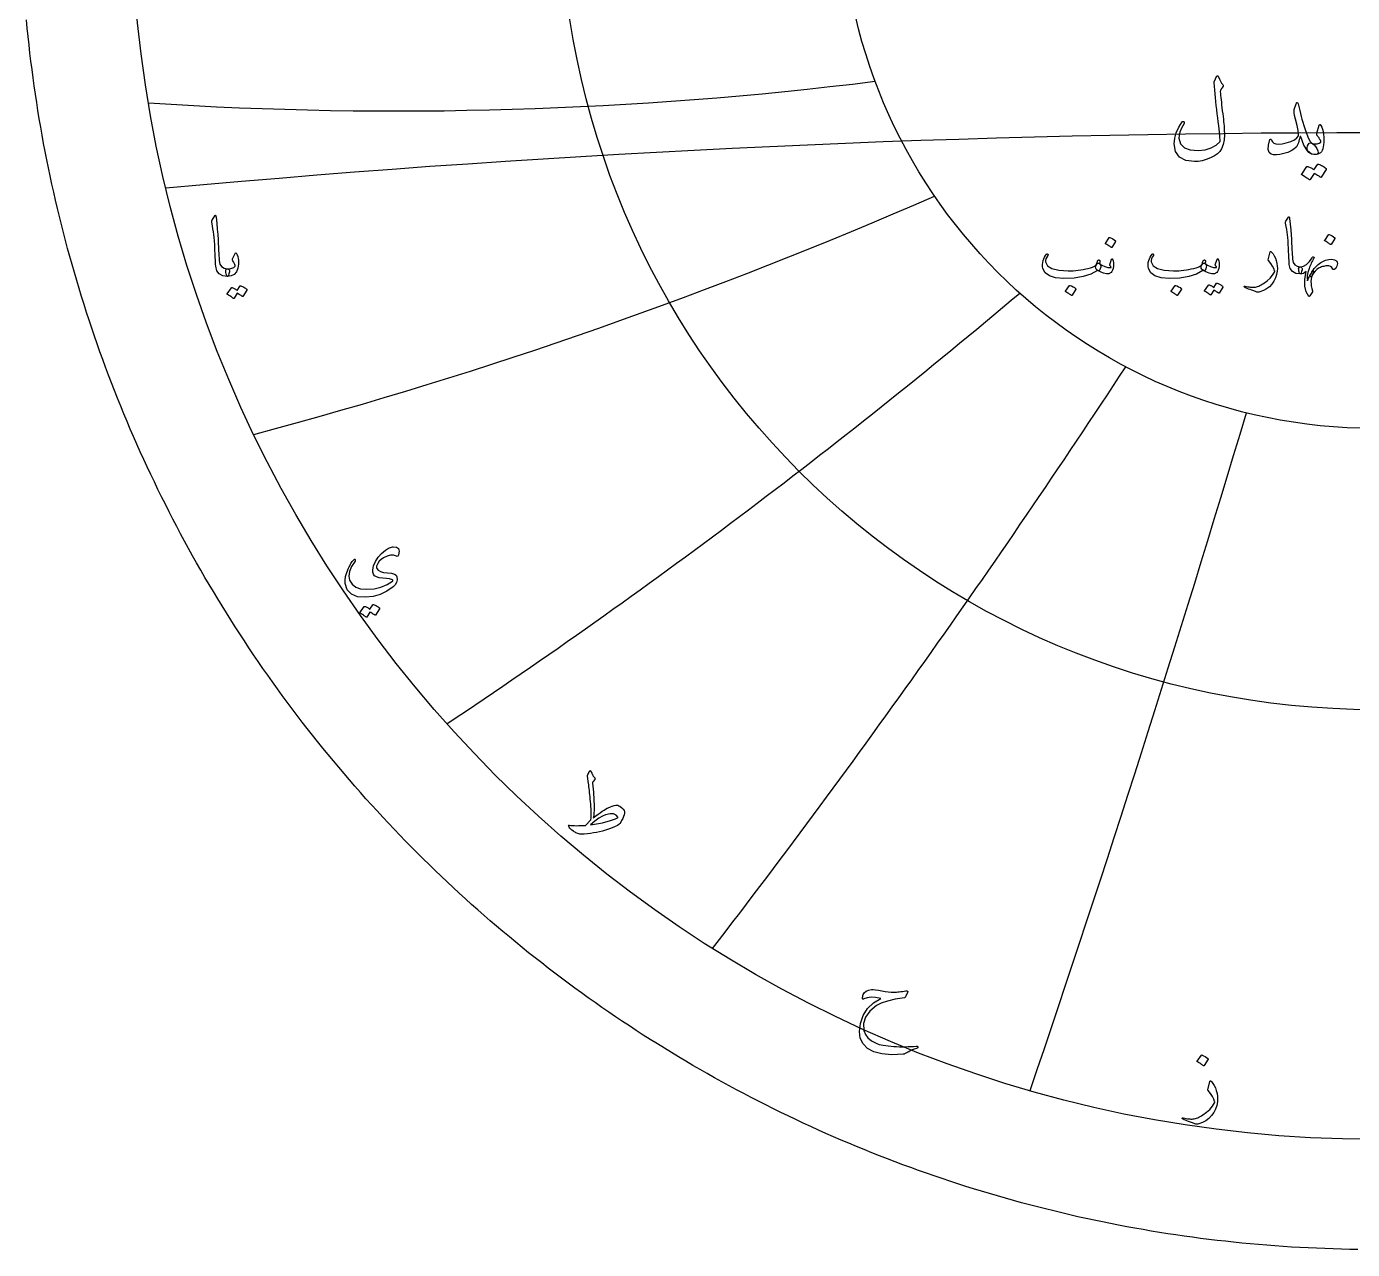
# Model space of a CAD drawing. Header units: millimetres. Extents: x -71 to 71, y -71 to 73.
# Drawn here: x -70.5 to -1.2, y -70.8 to -6.8 of the extents above; entities that cross this region are included whole.
import ezdxf

# ---------------------------------------------------------------- set-up
doc = ezdxf.new("R2010")
doc.units = ezdxf.units.MM
for name, color, linetype in [('CUT_OUTER', 1, 'Continuous'), ('ENGRAVE', 7, 'Continuous'), ('ENGRAVE_FINE', 8, 'Continuous'), ('TEXT', 5, 'Continuous')]:
    doc.layers.add(name, color=color, linetype=linetype)

msp = doc.modelspace()

# ---------------------------------------------------------------- linework, layer by layer
at = {"layer": 'CUT_OUTER'}
msp.add_lwpolyline([(-0.8684, -70.7572), (-1.3025, -70.7505), (-1.7366, -70.7412), (-2.1706, -70.7292), (-2.6046, -70.7146), (-3.0384, -70.6972), (-3.4722, -70.6773), (-3.9058, -70.6546), (-4.3392, -70.6293), (-4.7725, -70.6014), (-5.2056, -70.5708), (-5.6385, -70.5375), (-6.0712, -70.5016), (-6.5037, -70.463), (-6.9359, -70.4218), (-7.3679, -70.3779), (-7.7996, -70.3313), (-8.231, -70.2822), (-8.6621, -70.2303), (-9.0928, -70.1759), (-9.5233, -70.1187), (-9.9533, -70.059), (-10.383, -69.9966), (-10.8123, -69.9316), (-11.2412, -69.8639), (-11.6697, -69.7936), (-12.0977, -69.7207), (-12.5253, -69.6452), (-12.9524, -69.567), (-13.379, -69.4862), (-13.8051, -69.4028), (-14.2307, -69.3168), (-14.6557, -69.2282), (-15.0802, -69.137), (-15.5042, -69.0431), (-15.9275, -68.9467), (-16.3502, -68.8477), (-16.7724, -68.746), (-17.1939, -68.6418), (-17.6147, -68.535), (-18.0349, -68.4257), (-18.4544, -68.3137), (-18.8733, -68.1992), (-19.2914, -68.0821), (-19.7087, -67.9625), (-20.1254, -67.8403), (-20.5413, -67.7155), (-20.9564, -67.5882), (-21.3707, -67.4583), (-21.7842, -67.3259), (-22.1969, -67.191), (-22.6088, -67.0535), (-23.0198, -66.9135), (-23.4299, -66.771), (-23.8392, -66.626), (-24.2475, -66.4785), (-24.655, -66.3285), (-25.0615, -66.1759), (-25.4671, -66.0209), (-25.8717, -65.8634), (-26.2753, -65.7034), (-26.678, -65.541), (-27.0796, -65.376), (-27.4803, -65.2086), (-27.8799, -65.0388), (-28.2784, -64.8665), (-28.6759, -64.6918), (-29.0723, -64.5146), (-29.4676, -64.335), (-29.8618, -64.153), (-30.2549, -63.9685), (-30.6468, -63.7817), (-31.0376, -63.5925), (-31.4272, -63.4008), (-31.8156, -63.2068), (-32.2029, -63.0104), (-32.5889, -62.8116), (-32.9737, -62.6105), (-33.3572, -62.407), (-33.7395, -62.2011), (-34.1205, -61.9929), (-34.5003, -61.7824), (-34.8787, -61.5695), (-35.2558, -61.3544), (-35.6316, -61.1369), (-36.0061, -60.9171), (-36.3792, -60.695), (-36.7509, -60.4707), (-37.1213, -60.244), (-37.4902, -60.0151), (-37.8578, -59.784), (-38.2239, -59.5505), (-38.5886, -59.3149), (-38.9518, -59.077), (-39.3135, -58.8369), (-39.6738, -58.5945), (-40.0326, -58.35), (-40.3899, -58.1033), (-40.7456, -57.8543), (-41.0998, -57.6032), (-41.4525, -57.35), (-41.8036, -57.0946), (-42.1532, -56.837), (-42.5011, -56.5773), (-42.8475, -56.3154), (-43.1922, -56.0514), (-43.5353, -55.7854), (-43.8768, -55.5172), (-44.2166, -55.2469), (-44.5548, -54.9746), (-44.8913, -54.7002), (-45.226, -54.4237), (-45.5591, -54.1451), (-45.8905, -53.8646), (-46.2201, -53.582), (-46.548, -53.2974), (-46.8742, -53.0108), (-47.1986, -52.7222), (-47.5212, -52.4316), (-47.842, -52.139), (-48.161, -51.8444), (-48.4782, -51.548), (-48.7936, -51.2495), (-49.1072, -50.9492), (-49.4188, -50.6469), (-49.7287, -50.3427), (-50.0366, -50.0366), (-50.3427, -49.7287), (-50.6469, -49.4188), (-50.9492, -49.1072), (-51.2495, -48.7936), (-51.548, -48.4782), (-51.8444, -48.161), (-52.139, -47.842), (-52.4316, -47.5212), (-52.7222, -47.1986), (-53.0108, -46.8742), (-53.2974, -46.548), (-53.582, -46.2201), (-53.8646, -45.8905), (-54.1451, -45.5591), (-54.4237, -45.226), (-54.7002, -44.8913), (-54.9746, -44.5548), (-55.2469, -44.2166), (-55.5172, -43.8768), (-55.7854, -43.5353), (-56.0514, -43.1922), (-56.3154, -42.8475), (-56.5773, -42.5011), (-56.837, -42.1532), (-57.0946, -41.8036), (-57.35, -41.4525), (-57.6032, -41.0998), (-57.8543, -40.7456), (-58.1033, -40.3899), (-58.35, -40.0326), (-58.5945, -39.6738), (-58.8369, -39.3135), (-59.077, -38.9518), (-59.3149, -38.5886), (-59.5505, -38.2239), (-59.784, -37.8578), (-60.0151, -37.4902), (-60.244, -37.1213), (-60.4707, -36.7509), (-60.695, -36.3792), (-60.9171, -36.0061), (-61.1369, -35.6316), (-61.3544, -35.2558), (-61.5695, -34.8787), (-61.7824, -34.5003), (-61.9929, -34.1205), (-62.2011, -33.7395), (-62.407, -33.3572), (-62.6105, -32.9737), (-62.8116, -32.5889), (-63.0104, -32.2029), (-63.2068, -31.8156), (-63.4008, -31.4272), (-63.5925, -31.0376), (-63.7817, -30.6468), (-63.9685, -30.2549), (-64.153, -29.8618), (-64.335, -29.4676), (-64.5146, -29.0723), (-64.6918, -28.6759), (-64.8665, -28.2784), (-65.0388, -27.8799), (-65.2086, -27.4803), (-65.376, -27.0796), (-65.541, -26.678), (-65.7034, -26.2753), (-65.8634, -25.8717), (-66.0209, -25.4671), (-66.1759, -25.0615), (-66.3285, -24.655), (-66.4785, -24.2475), (-66.626, -23.8392), (-66.771, -23.4299), (-66.9135, -23.0198), (-67.0535, -22.6088), (-67.191, -22.1969), (-67.3259, -21.7842), (-67.4583, -21.3707), (-67.5882, -20.9564), (-67.7155, -20.5413), (-67.8403, -20.1254), (-67.9625, -19.7087), (-68.0821, -19.2914), (-68.1992, -18.8733), (-68.3137, -18.4544), (-68.4257, -18.0349), (-68.535, -17.6147), (-68.6418, -17.1939), (-68.746, -16.7724), (-68.8477, -16.3502), (-68.9467, -15.9275), (-69.0431, -15.5042), (-69.137, -15.0802), (-69.2282, -14.6557), (-69.3168, -14.2307), (-69.4028, -13.8051), (-69.4862, -13.379), (-69.567, -12.9524), (-69.6452, -12.5253), (-69.7207, -12.0977), (-69.7936, -11.6697), (-69.8639, -11.2412), (-69.9316, -10.8123), (-69.9966, -10.383), (-70.059, -9.9533), (-70.1187, -9.5233), (-70.1759, -9.0928), (-70.2303, -8.6621), (-70.2822, -8.231), (-70.3313, -7.7996), (-70.3779, -7.3679), (-70.4218, -6.9359), (-70.463, -6.5037)], dxfattribs=at)
at = {"layer": 'ENGRAVE'}
for radius in [65, 42.5483, 27.8517]:
    msp.add_circle((0, 0), radius, dxfattribs=at)
for centre, radius, start, end in [((-51.0644, 190.575), 201.8335, 266.299742, 277.103709), ((-123.2453, 213.4672), 250.136, 284.982158, 293.625332), ((-232.2972, 232.2972), 331.2618, 303.702371, 310.184751), ((-426.6308, 246.3154), 494.4648, 322.451708, 326.773295), ((-951.5204, 254.9591), 986.0049, 341.2208455, 343.381639)]:
    msp.add_arc(centre, radius, start, end, dxfattribs=at)
at = {"layer": 'ENGRAVE_FINE'}
msp.add_arc((0, -702.5096), 690.1079, 84.7476798, 95.2523202, dxfattribs=at)
at = {"layer": 'TEXT'}
for points in [[(-8.272, -9.4643), (-8.2624, -9.4474), (-8.25, -9.4354), (-8.2349, -9.4282), (-8.217, -9.4258), (-8.1991, -9.4288), (-8.184, -9.4381), (-8.1716, -9.4536), (-8.162, -9.4753), (-8.1108, -9.6014), (-8.0561, -9.7104), (-7.998, -9.8022), (-7.9365, -9.8768), (-7.9183, -9.9036), (-7.9131, -9.9345), (-7.921, -9.9696), (-7.942, -10.0088), (-7.9554, -10.0277), (-7.9681, -10.0459), (-7.9802, -10.0634), (-7.9915, -10.0803), (-8.0022, -10.0961), (-8.0121, -10.1105), (-8.0214, -10.1236), (-8.03, -10.1353), (-8.0444, -10.1566), (-8.0548, -10.182), (-8.0609, -10.2116), (-8.063, -10.2453), (-8.0565, -10.3403), (-8.0479, -10.4439), (-8.0372, -10.5562), (-8.0245, -10.677), (-8.0101, -10.8064), (-7.9943, -10.9444), (-7.9771, -11.0911), (-7.9585, -11.2463), (-7.9377, -11.4011), (-7.9193, -11.5467), (-7.9033, -11.683), (-7.8898, -11.81), (-7.8782, -11.9281), (-7.8684, -12.0376), (-7.8604, -12.1385), (-7.854, -12.2308), (-7.8468, -12.504), (-7.8691, -12.7629), (-7.921, -13.0073), (-8.0025, -13.2373), (-8.0819, -13.3723), (-8.2046, -13.4971), (-8.3707, -13.6116), (-8.58, -13.7158), (-8.8069, -13.802), (-9.02, -13.8629), (-9.2194, -13.8983), (-9.405, -13.9083), (-9.8697, -13.8443), (-10.2025, -13.669), (-10.4032, -13.3823), (-10.472, -12.9843), (-10.4479, -12.6876), (-10.3703, -12.3971), (-10.2389, -12.1128), (-10.054, -11.8348), (-10.0399, -11.8186), (-10.0251, -11.8086), (-10.0097, -11.8048), (-9.9935, -11.8073), (-9.9763, -11.8138), (-9.9633, -11.8224), (-9.9543, -11.833), (-9.9495, -11.8458), (-9.9461, -11.8647), (-9.9467, -11.8829), (-9.9516, -11.9004), (-9.9605, -11.9173), (-10.0867, -12.163), (-10.1736, -12.3724), (-10.2214, -12.5453), (-10.23, -12.6818), (-10.1382, -12.9757), (-9.9399, -13.1809), (-9.635, -13.2974), (-9.2235, -13.3253), (-8.8526, -13.285), (-8.5374, -13.1919), (-8.2778, -13.0458), (-8.074, -12.8468), (-8.0783, -12.7507), (-8.0857, -12.6384), (-8.0962, -12.5101), (-8.1098, -12.3655), (-8.1268, -12.2045), (-8.1476, -12.0266), (-8.1721, -11.8318), (-8.2005, -11.6203), (-8.2273, -11.402), (-8.2528, -11.1871), (-8.2768, -10.9757), (-8.2995, -10.7678), (-8.3205, -10.5632), (-8.3394, -10.3621), (-8.3562, -10.1645), (-8.371, -9.9703), (-8.393, -9.7833), (-8.392, -9.7619), (-8.3889, -9.742), (-8.3837, -9.7234), (-8.3765, -9.7063)], [(-3.982, -10.9493), (-3.9504, -11.0935), (-3.916, -11.2401), (-3.8789, -11.3891), (-3.839, -11.5405), (-3.7964, -11.695), (-3.751, -11.8533), (-3.7029, -12.0154), (-3.652, -12.1813), (-3.5492, -12.4796), (-3.4554, -12.7038), (-3.3705, -12.8536), (-3.2945, -12.9293), (-3.2282, -12.9743), (-3.1611, -13.0379), (-3.0934, -13.12), (-3.025, -13.2208), (-2.9604, -13.3455), (-2.9425, -13.4394), (-2.9714, -13.5023), (-3.047, -13.5343), (-3.2914, -13.5095), (-3.5076, -13.3473), (-3.6957, -13.0475), (-3.8555, -12.6103), (-3.8589, -12.603), (-3.8638, -12.5979), (-3.8699, -12.5948), (-3.8775, -12.5938), (-3.883, -12.5948), (-3.8885, -12.5979), (-3.894, -12.603), (-3.8995, -12.6103), (-3.915, -12.6811), (-3.9339, -12.756), (-3.9562, -12.8351), (-3.982, -12.9183), (-4.0102, -12.997), (-4.0398, -13.0626), (-4.0707, -13.1152), (-4.103, -13.1548), (-4.2192, -13.2562), (-4.3643, -13.3459), (-4.5382, -13.4239), (-4.741, -13.4903), (-4.9473, -13.5394), (-5.126, -13.5604), (-5.2773, -13.5532), (-5.401, -13.5178), (-5.5069, -13.4291), (-5.555, -13.273), (-5.5454, -13.0496), (-5.478, -12.7588), (-5.4715, -12.7491), (-5.4629, -12.7423), (-5.4522, -12.7381), (-5.4395, -12.7368), (-5.4244, -12.7385), (-5.412, -12.7436), (-5.4024, -12.7522), (-5.3955, -12.7643), (-5.3694, -12.8251), (-5.3405, -12.8756), (-5.3089, -12.9158), (-5.2745, -12.9458), (-5.1673, -12.9856), (-5.0215, -12.9953), (-4.8373, -12.9746), (-4.6145, -12.9238), (-4.377, -12.8474), (-4.1924, -12.7615), (-4.0607, -12.6659), (-3.982, -12.5608), (-3.9689, -12.4542), (-3.9903, -12.272), (-4.0459, -12.0142), (-4.136, -11.6808), (-4.1793, -11.5051), (-4.2048, -11.3631), (-4.2123, -11.2548), (-4.202, -11.1803), (-4.0975, -10.8833), (-4.0862, -10.852), (-4.0741, -10.8296), (-4.0614, -10.8162), (-4.048, -10.8118), (-4.0315, -10.8203), (-4.015, -10.8461), (-3.9985, -10.8891), (-3.982, -10.9493)], [(-2.871, -12.7258), (-2.9033, -12.6718), (-2.9343, -12.6254), (-2.9638, -12.5865), (-2.992, -12.5553), (-3.0123, -12.5284), (-3.0236, -12.4975), (-3.026, -12.4624), (-3.0195, -12.4233), (-2.904, -12.0053), (-2.8878, -11.9688), (-2.8669, -11.9585), (-2.8411, -11.9743), (-2.8105, -12.0163), (-2.7644, -12.1053), (-2.7253, -12.2129), (-2.6929, -12.339), (-2.6675, -12.4838), (-2.6527, -12.6226), (-2.6469, -12.7588), (-2.65, -12.8921), (-2.662, -13.0228), (-2.6816, -13.1365), (-2.7074, -13.2359), (-2.7393, -13.3208), (-2.7775, -13.3913), (-2.8246, -13.4435), (-2.8889, -13.4848), (-2.9703, -13.515), (-3.069, -13.5343), (-3.1701, -13.538), (-3.2643, -13.5219), (-3.3516, -13.4858), (-3.432, -13.4298), (-3.4942, -13.3586), (-3.5269, -13.2771), (-3.53, -13.1853), (-3.5035, -13.0833), (-3.4612, -12.9997), (-3.4114, -12.9471), (-3.354, -12.9255), (-3.289, -12.9348), (-3.1391, -12.9708), (-3.0085, -12.9746), (-2.8971, -12.9461), (-2.805, -12.8853), (-2.8029, -12.8691), (-2.8133, -12.8371), (-2.8359, -12.7893), (-2.871, -12.7258)], [(-2.97, -14.0458), (-2.9631, -14.0389), (-2.9535, -14.0348), (-2.9411, -14.0334), (-2.926, -14.0348), (-2.8719, -14.055), (-2.8194, -14.0774), (-2.7687, -14.1018), (-2.7198, -14.1283), (-2.6721, -14.1571), (-2.6256, -14.1888), (-2.58, -14.2231), (-2.5355, -14.2603), (-2.5269, -14.2716), (-2.5231, -14.2836), (-2.5242, -14.2963), (-2.53, -14.3098), (-2.794, -14.7278), (-2.8012, -14.7333), (-2.8119, -14.7333), (-2.826, -14.7278), (-2.8435, -14.7168), (-2.8555, -14.7066), (-2.8751, -14.6927), (-2.9023, -14.675), (-2.937, -14.6535), (-2.9796, -14.6279), (-3.0305, -14.5978), (-3.0896, -14.5633), (-3.157, -14.5243), (-3.366, -14.8488), (-3.3756, -14.8587), (-3.388, -14.8611), (-3.4031, -14.856), (-3.421, -14.8433), (-3.4365, -14.8323), (-3.4609, -14.8158), (-3.4942, -14.7938), (-3.5365, -14.7663), (-3.5884, -14.7333), (-3.6506, -14.6948), (-3.7232, -14.6508), (-3.806, -14.6013), (-3.8146, -14.593), (-3.8184, -14.5848), (-3.8173, -14.5765), (-3.8115, -14.5683), (-3.542, -14.1668), (-3.5351, -14.1599), (-3.5255, -14.1558), (-3.5131, -14.1544), (-3.498, -14.1558), (-3.4519, -14.1707), (-3.4073, -14.1881), (-3.3639, -14.2078), (-3.322, -14.23), (-3.2814, -14.2542), (-3.2423, -14.2802), (-3.2044, -14.3079), (-3.168, -14.3373)], [(-60.6217, -16.7399), (-60.6131, -16.7267), (-60.6052, -16.7179), (-60.5977, -16.7135), (-60.5909, -16.7135), (-60.5804, -16.7192), (-60.5711, -16.7366), (-60.5628, -16.7654), (-60.5557, -16.8059), (-60.5194, -17.1345), (-60.4897, -17.4384), (-60.4666, -17.7175), (-60.4501, -17.9719), (-60.4395, -18.1894), (-60.4297, -18.3844), (-60.4208, -18.5568), (-60.4127, -18.7067), (-60.4056, -18.834), (-60.4, -18.9388), (-60.3957, -19.021), (-60.3929, -19.0807), (-60.3538, -19.2594), (-60.2675, -19.3909), (-60.1338, -19.475), (-59.9529, -19.5119), (-59.9025, -19.5251), (-59.8704, -19.5559), (-59.8563, -19.6043), (-59.8605, -19.6703), (-59.8811, -19.7742), (-59.9034, -19.8485), (-59.9273, -19.893), (-59.9529, -19.9079), (-60.2075, -19.8743), (-60.3951, -19.7737), (-60.5155, -19.6059), (-60.5689, -19.3711), (-60.5772, -19.2587), (-60.5848, -19.1461), (-60.5915, -19.0332), (-60.5975, -18.9201), (-60.6028, -18.8066), (-60.6079, -18.6929), (-60.6127, -18.5789), (-60.6173, -18.4647), (-60.6255, -18.2467), (-60.6371, -18.0505), (-60.6519, -17.876), (-60.6701, -17.7233), (-60.6915, -17.5766), (-60.7163, -17.4202), (-60.7443, -17.2543), (-60.7757, -17.0787), (-60.7798, -17.047), (-60.779, -17.0182), (-60.7732, -16.992), (-60.7625, -16.9687)], [(-4.5066, -16.8095), (-4.4986, -16.7971), (-4.4911, -16.7889), (-4.4841, -16.7848), (-4.4777, -16.7848), (-4.4679, -16.7902), (-4.4591, -16.8064), (-4.4514, -16.8335), (-4.4447, -16.8714), (-4.4107, -17.1795), (-4.3828, -17.4643), (-4.3612, -17.726), (-4.3457, -17.9645), (-4.3358, -18.1684), (-4.3266, -18.3512), (-4.3182, -18.5129), (-4.3106, -18.6534), (-4.3041, -18.7727), (-4.2988, -18.871), (-4.2948, -18.9481), (-4.2921, -19.004), (-4.2555, -19.1716), (-4.1745, -19.2948), (-4.0492, -19.3737), (-3.8796, -19.4083), (-3.8324, -19.4206), (-3.8022, -19.4495), (-3.7891, -19.4949), (-3.7929, -19.5568), (-3.8123, -19.6542), (-3.8332, -19.7238), (-3.8556, -19.7656), (-3.8796, -19.7795), (-4.1183, -19.7481), (-4.2941, -19.6537), (-4.407, -19.4964), (-4.4571, -19.2763), (-4.4649, -19.1709), (-4.472, -19.0654), (-4.4783, -18.9595), (-4.4839, -18.8534), (-4.4889, -18.7471), (-4.4937, -18.6405), (-4.4982, -18.5336), (-4.5024, -18.4265), (-4.5102, -18.2222), (-4.521, -18.0382), (-4.5349, -17.8747), (-4.5519, -17.7314), (-4.572, -17.5939), (-4.5953, -17.4473), (-4.6215, -17.2917), (-4.6509, -17.1271), (-4.6548, -17.0975), (-4.654, -17.0704), (-4.6486, -17.0459), (-4.6386, -17.024)], [(-13.8662, -17.8779), (-13.861, -17.8727), (-13.8538, -17.8696), (-13.8445, -17.8686), (-13.8332, -17.8696), (-13.753, -17.9021), (-13.6775, -17.9418), (-13.6066, -17.9887), (-13.5403, -18.0429), (-13.5339, -18.0511), (-13.531, -18.0594), (-13.5318, -18.0676), (-13.5362, -18.0759), (-13.7301, -18.3894), (-13.7373, -18.3969), (-13.7466, -18.3987), (-13.7579, -18.3948), (-13.7713, -18.3853), (-13.7829, -18.377), (-13.8012, -18.3646), (-13.8262, -18.3481), (-13.8579, -18.3275), (-13.8969, -18.3028), (-13.9435, -18.2739), (-13.9979, -18.2409), (-14.0601, -18.2038), (-14.0683, -18.1976), (-14.0724, -18.1914), (-14.0724, -18.1852), (-14.0683, -18.179)], [(-2.4069, -17.7253), (-2.4018, -17.7201), (-2.3946, -17.717), (-2.3853, -17.716), (-2.3739, -17.717), (-2.2938, -17.7495), (-2.2182, -17.7892), (-2.1473, -17.8361), (-2.0811, -17.8903), (-2.0746, -17.8985), (-2.0718, -17.9068), (-2.0726, -17.915), (-2.0769, -17.9233), (-2.2708, -18.2368), (-2.278, -18.2442), (-2.2873, -18.246), (-2.2987, -18.2422), (-2.3121, -18.2326), (-2.3237, -18.2244), (-2.342, -18.212), (-2.367, -18.1955), (-2.3987, -18.1749), (-2.4376, -18.1501), (-2.4843, -18.1213), (-2.5387, -18.0883), (-2.6008, -18.0511), (-2.6091, -18.0449), (-2.6132, -18.0388), (-2.6132, -18.0326), (-2.6091, -18.0264)], [(-59.6889, -18.9795), (-59.5657, -18.7067), (-59.5475, -18.6767), (-59.5283, -18.666), (-59.5079, -18.6745), (-59.4865, -18.7023), (-59.4469, -18.7855), (-59.4161, -18.8722), (-59.3941, -18.9626), (-59.3809, -19.0565), (-59.3767, -19.1545), (-59.382, -19.2572), (-59.3965, -19.3646), (-59.4205, -19.4767), (-59.4933, -19.6653), (-59.6064, -19.8001), (-59.7595, -19.8809), (-59.9529, -19.9079), (-59.9751, -19.8938), (-59.998, -19.8518), (-60.0213, -19.7816), (-60.0453, -19.6835), (-60.0521, -19.6309), (-60.0508, -19.5878), (-60.0411, -19.5539), (-60.0233, -19.5295), (-60.009, -19.5201), (-59.9925, -19.5141), (-59.9738, -19.5113), (-59.9529, -19.5119), (-59.831, -19.508), (-59.7252, -19.4833), (-59.6352, -19.4376), (-59.5613, -19.3711), (-59.558, -19.3658), (-59.5569, -19.359), (-59.558, -19.3504), (-59.5613, -19.3403), (-59.5786, -19.2781), (-59.6042, -19.2149), (-59.638, -19.1505), (-59.6801, -19.0851), (-59.6938, -19.0603), (-59.6999, -19.0345), (-59.6982, -19.0075), (-59.6889, -18.9795)], [(-5.4553, -18.6286), (-5.453, -18.6212), (-5.4502, -18.6152), (-5.4468, -18.6108), (-5.4429, -18.608), (-5.4313, -18.607), (-5.4172, -18.6121), (-5.4004, -18.6235), (-5.3811, -18.641), (-5.3058, -18.7305), (-5.2408, -18.8338), (-5.1862, -18.9512), (-5.1418, -19.0824), (-5.1073, -19.2237), (-5.0861, -19.3629), (-5.0784, -19.5), (-5.0841, -19.6351), (-5.1207, -19.813), (-5.181, -19.9837), (-5.265, -20.1471), (-5.3728, -20.3034), (-5.5017, -20.4449), (-5.6492, -20.5602), (-5.8152, -20.6491), (-5.9998, -20.7118), (-6.0493, -20.7223), (-6.0988, -20.7252), (-6.1483, -20.7203), (-6.1978, -20.7076), (-6.3119, -20.6678), (-6.4149, -20.6308), (-6.5068, -20.5966), (-6.5876, -20.5653), (-6.6571, -20.5368), (-6.715, -20.5112), (-6.7613, -20.4884), (-6.7959, -20.4684), (-6.8032, -20.4622), (-6.8083, -20.456), (-6.8114, -20.4498), (-6.8124, -20.4436), (-6.8117, -20.4356), (-6.8093, -20.4282), (-6.8055, -20.4212), (-6.8001, -20.4148), (-6.7931, -20.4099), (-6.7846, -20.4075), (-6.7745, -20.4078), (-6.7629, -20.4106), (-6.6923, -20.4296), (-6.6248, -20.4452), (-6.5603, -20.4574), (-6.4989, -20.4663), (-6.4402, -20.4719), (-6.3834, -20.4741), (-6.3288, -20.4729), (-6.2762, -20.4684), (-6.2237, -20.46), (-6.1695, -20.4472), (-6.1134, -20.4301), (-6.0555, -20.4086), (-5.9958, -20.3824), (-5.9343, -20.3513), (-5.871, -20.3154), (-5.8059, -20.2745), (-5.6231, -20.143), (-5.4667, -20.0002), (-5.3365, -19.846), (-5.2326, -19.6805), (-5.2259, -19.6671), (-5.2223, -19.6516), (-5.2217, -19.6341), (-5.2243, -19.6145), (-5.2676, -19.4987), (-5.3357, -19.3701), (-5.4285, -19.2286), (-5.5461, -19.0741), (-5.5512, -19.0643), (-5.5543, -19.0556), (-5.5553, -19.0478), (-5.5543, -19.0411)], [(-14.3859, -19.235), (-14.3819, -19.2371), (-14.3782, -19.2391), (-14.3747, -19.2412), (-14.3715, -19.2433), (-14.3683, -19.2456), (-14.3648, -19.2484), (-14.3611, -19.2518), (-14.3571, -19.2556), (-14.3238, -19.2948), (-14.3107, -19.3505), (-14.3176, -19.4227), (-14.3447, -19.5114), (-14.3697, -19.5653), (-14.3952, -19.599), (-14.4213, -19.6127), (-14.4478, -19.6063), (-14.4612, -19.5998), (-14.4726, -19.597), (-14.4818, -19.5977), (-14.4891, -19.6021), (-14.8273, -19.7872), (-15.2316, -19.9177), (-15.7018, -19.9935), (-16.2381, -20.0146), (-16.6717, -19.9775), (-16.9991, -19.8785), (-17.2203, -19.7176), (-17.3353, -19.4949), (-17.3531, -19.3897), (-17.357, -19.2845), (-17.3469, -19.1793), (-17.3229, -19.0741), (-17.2902, -18.9811), (-17.2497, -18.8957), (-17.2015, -18.8181), (-17.1456, -18.7483), (-17.135, -18.7395), (-17.1239, -18.7338), (-17.1123, -18.7312), (-17.1002, -18.7318), (-17.0888, -18.7367), (-17.0796, -18.7431), (-17.0723, -18.7511), (-17.0672, -18.7606), (-17.0649, -18.7699), (-17.0662, -18.7813), (-17.0711, -18.7947), (-17.0796, -18.8101), (-17.1394, -18.8978), (-17.1786, -18.9834), (-17.1971, -19.0669), (-17.1951, -19.1484), (-17.0971, -19.3526), (-16.8692, -19.499), (-16.5113, -19.5877), (-16.0236, -19.6186), (-15.8896, -19.6166), (-15.756, -19.6104), (-15.6225, -19.6001), (-15.4894, -19.5856), (-15.3572, -19.5671), (-15.2269, -19.5444), (-15.0984, -19.5176), (-14.9717, -19.4866), (-14.8487, -19.4516), (-14.7479, -19.4165), (-14.6693, -19.3814), (-14.6128, -19.3464), (-14.591, -19.3278), (-14.571, -19.3051), (-14.5529, -19.2783), (-14.5365, -19.2474), (-14.5212, -19.2128), (-14.5061, -19.1752), (-14.4913, -19.1345), (-14.4767, -19.0906), (-14.471, -19.0772), (-14.4623, -19.0659), (-14.4504, -19.0566), (-14.4354, -19.0494), (-14.4195, -19.0455), (-14.4045, -19.0463), (-14.3906, -19.0517), (-14.3777, -19.0618), (-14.3674, -19.0757), (-14.3612, -19.0927), (-14.3591, -19.1128), (-14.3612, -19.136)], [(-14.5097, -19.565), (-14.5545, -19.5225), (-14.5778, -19.4691), (-14.5793, -19.4049), (-14.5592, -19.3299), (-14.5156, -19.2626), (-14.4757, -19.2216), (-14.4393, -19.2069), (-14.4066, -19.2185), (-14.2519, -19.3209), (-14.0972, -19.3928), (-13.9425, -19.4343), (-13.7878, -19.4454), (-13.7824, -19.4443), (-13.7785, -19.4413), (-13.7762, -19.4361), (-13.7754, -19.4289), (-13.7793, -19.4152), (-13.7909, -19.3948), (-13.8102, -19.3678), (-13.8373, -19.334), (-13.8425, -19.3237), (-13.8456, -19.3134), (-13.8466, -19.3031), (-13.8456, -19.2928), (-13.7466, -19.0081), (-13.7419, -18.9973), (-13.7363, -18.9896), (-13.7295, -18.9849), (-13.7218, -18.9834), (-13.7141, -18.9847), (-13.7074, -18.9885), (-13.7017, -18.995), (-13.6971, -19.004), (-13.6661, -19.0966), (-13.6476, -19.1886), (-13.6414, -19.2801), (-13.6476, -19.3711), (-13.6677, -19.4843), (-13.695, -19.5763), (-13.7295, -19.6472), (-13.7713, -19.697), (-13.803, -19.7243), (-13.8322, -19.7444), (-13.8587, -19.7573), (-13.8827, -19.763), (-14.0209, -19.7661), (-14.1714, -19.7341), (-14.3344, -19.6671), (-14.5097, -19.565)], [(-8.8667, -19.235), (-8.8627, -19.2371), (-8.859, -19.2391), (-8.8555, -19.2412), (-8.8523, -19.2433), (-8.849, -19.2456), (-8.8455, -19.2484), (-8.8418, -19.2518), (-8.8378, -19.2556), (-8.8046, -19.2948), (-8.7914, -19.3505), (-8.7984, -19.4227), (-8.8254, -19.5114), (-8.8504, -19.5653), (-8.876, -19.599), (-8.902, -19.6127), (-8.9286, -19.6063), (-8.942, -19.5998), (-8.9533, -19.597), (-8.9626, -19.5977), (-8.9698, -19.6021), (-9.3081, -19.7872), (-9.7123, -19.9177), (-10.1826, -19.9935), (-10.7188, -20.0146), (-11.1525, -19.9775), (-11.4799, -19.8785), (-11.7011, -19.7176), (-11.8161, -19.4949), (-11.8339, -19.3897), (-11.8377, -19.2845), (-11.8277, -19.1793), (-11.8037, -19.0741), (-11.7709, -18.9811), (-11.7305, -18.8957), (-11.6823, -18.8181), (-11.6263, -18.7483), (-11.6157, -18.7395), (-11.6047, -18.7338), (-11.5931, -18.7312), (-11.5809, -18.7318), (-11.5696, -18.7367), (-11.5603, -18.7431), (-11.5531, -18.7511), (-11.5479, -18.7606), (-11.5456, -18.7699), (-11.5469, -18.7813), (-11.5518, -18.7947), (-11.5603, -18.8101), (-11.6201, -18.8978), (-11.6593, -18.9834), (-11.6779, -19.0669), (-11.6758, -19.1484), (-11.5778, -19.3526), (-11.3499, -19.499), (-10.9921, -19.5877), (-10.5043, -19.6186), (-10.3704, -19.6166), (-10.2367, -19.6104), (-10.1033, -19.6001), (-9.9701, -19.5856), (-9.838, -19.5671), (-9.7077, -19.5444), (-9.5792, -19.5176), (-9.4524, -19.4866), (-9.3295, -19.4516), (-9.2287, -19.4165), (-9.15, -19.3814), (-9.0936, -19.3464), (-9.0718, -19.3278), (-9.0518, -19.3051), (-9.0336, -19.2783), (-9.0173, -19.2474), (-9.0019, -19.2128), (-8.9868, -19.1752), (-8.972, -19.1345), (-8.9574, -19.0906), (-8.9518, -19.0772), (-8.943, -19.0659), (-8.9311, -19.0566), (-8.9162, -19.0494), (-8.9002, -19.0455), (-8.8853, -19.0463), (-8.8713, -19.0517), (-8.8584, -19.0618), (-8.8481, -19.0757), (-8.8419, -19.0927), (-8.8399, -19.1128), (-8.8419, -19.136)], [(-8.9904, -19.565), (-9.0353, -19.5225), (-9.0585, -19.4691), (-9.06, -19.4049), (-9.0399, -19.3299), (-8.9964, -19.2626), (-8.9564, -19.2216), (-8.9201, -19.2069), (-8.8873, -19.2185), (-8.7326, -19.3209), (-8.5779, -19.3928), (-8.4233, -19.4343), (-8.2686, -19.4454), (-8.2631, -19.4443), (-8.2593, -19.4413), (-8.257, -19.4361), (-8.2562, -19.4289), (-8.2601, -19.4152), (-8.2717, -19.3948), (-8.291, -19.3678), (-8.3181, -19.334), (-8.3232, -19.3237), (-8.3263, -19.3134), (-8.3273, -19.3031), (-8.3263, -19.2928), (-8.2273, -19.0081), (-8.2227, -18.9973), (-8.217, -18.9896), (-8.2103, -18.9849), (-8.2026, -18.9834), (-8.1948, -18.9847), (-8.1881, -18.9885), (-8.1825, -18.995), (-8.1778, -19.004), (-8.1469, -19.0966), (-8.1283, -19.1886), (-8.1221, -19.2801), (-8.1283, -19.3711), (-8.1484, -19.4843), (-8.1758, -19.5763), (-8.2103, -19.6472), (-8.2521, -19.697), (-8.2838, -19.7243), (-8.3129, -19.7444), (-8.3395, -19.7573), (-8.3634, -19.763), (-8.5016, -19.7661), (-8.6522, -19.7341), (-8.8151, -19.6671), (-8.9904, -19.565)], [(-3.2196, -19.7465), (-3.2649, -19.844), (-3.2979, -19.9466), (-3.3186, -20.0543), (-3.3268, -20.1673), (-3.3232, -20.2848), (-3.3083, -20.4065), (-3.282, -20.5323), (-3.2443, -20.6623), (-3.2397, -20.6795), (-3.2381, -20.6942), (-3.2397, -20.7063), (-3.2443, -20.7159), (-3.3928, -20.9263), (-3.4065, -20.9415), (-3.4186, -20.95), (-3.4292, -20.9518), (-3.4382, -20.9469), (-3.5795, -20.7048), (-3.6486, -20.4075), (-3.6455, -20.0551), (-3.5702, -19.6475), (-3.6421, -19.7053), (-3.7177, -19.7465), (-3.7968, -19.7713), (-3.8796, -19.7795), (-3.8974, -19.7741), (-3.9136, -19.7578), (-3.9283, -19.7308), (-3.9414, -19.6929), (-3.9489, -19.6701), (-3.9548, -19.647), (-3.9592, -19.6237), (-3.9621, -19.6001), (-3.9641, -19.5765), (-3.9662, -19.5531), (-3.9683, -19.5301), (-3.9703, -19.5073), (-3.9677, -19.4655), (-3.9518, -19.4351), (-3.9224, -19.416), (-3.8796, -19.4083), (-3.7112, -19.3706), (-3.5527, -19.2783), (-3.4039, -19.1314), (-3.2649, -18.9298), (-3.2461, -18.9042), (-3.2268, -18.8895), (-3.2069, -18.8857), (-3.1866, -18.8926), (-3.1716, -18.9058), (-3.1639, -18.9205), (-3.1634, -18.9367), (-3.1701, -18.9545), (-3.2065, -19.019), (-3.2417, -19.0844), (-3.2756, -19.151), (-3.3083, -19.2185), (-3.3396, -19.2871), (-3.3696, -19.3567), (-3.3984, -19.4273), (-3.4258, -19.499), (-3.4867, -19.6942), (-3.5207, -19.863), (-3.5279, -20.0056), (-3.5083, -20.1219), (-3.5065, -20.1255), (-3.5052, -20.1281), (-3.5044, -20.1296), (-3.5042, -20.1301), (-3.5039, -20.1296), (-3.5032, -20.1281), (-3.5019, -20.1255), (-3.5001, -20.1219), (-3.4749, -20.0627), (-3.449, -20.0048), (-3.4223, -19.9482), (-3.3949, -19.8929), (-3.3664, -19.8387), (-3.3366, -19.7852), (-3.3055, -19.7325), (-3.2732, -19.6805), (-3.2497, -19.6444), (-3.2288, -19.6228), (-3.2105, -19.6155), (-3.1948, -19.6228), (-3.1871, -19.6382), (-3.1886, -19.664), (-3.1995, -19.7001), (-3.2196, -19.7465)], [(-2.1801, -19.5238), (-2.2334, -19.4402), (-2.3028, -19.3835), (-2.3881, -19.3536), (-2.4894, -19.3505), (-2.5469, -19.3579), (-2.6039, -19.3675), (-2.6604, -19.3795), (-2.7163, -19.3938), (-2.7717, -19.411), (-2.8267, -19.4315), (-2.8811, -19.4553), (-2.9349, -19.4825), (-3.0272, -19.5444), (-3.1144, -19.631), (-3.1964, -19.7424), (-3.2732, -19.8785), (-3.2951, -19.9092), (-3.3155, -19.927), (-3.3343, -19.9319), (-3.3516, -19.9239), (-3.366, -19.9079), (-3.3722, -19.8888), (-3.3701, -19.8666), (-3.3598, -19.8414), (-3.3441, -19.8081), (-3.3299, -19.7785), (-3.3173, -19.7524), (-3.3062, -19.73), (-3.2964, -19.7109), (-3.2876, -19.6949), (-3.2799, -19.6821), (-3.2732, -19.6723), (-3.2126, -19.581), (-3.1505, -19.4969), (-3.0868, -19.4201), (-3.0216, -19.3505), (-2.9548, -19.2879), (-2.8865, -19.2319), (-2.8166, -19.1827), (-2.7452, -19.1401), (-2.5619, -19.0569), (-2.3915, -19.0133), (-2.2339, -19.0094), (-2.0893, -19.0453), (-2.0277, -19.0764), (-1.9831, -19.1164), (-1.9555, -19.1651), (-1.9449, -19.2226), (-1.9511, -19.301), (-1.9738, -19.3753), (-2.013, -19.4454), (-2.0687, -19.5114), (-2.105, -19.54), (-2.1357, -19.5516), (-2.1607, -19.5462), (-2.1801, -19.5238)], [(-59.2973, -20.4051), (-59.2918, -20.3996), (-59.2841, -20.3963), (-59.2742, -20.3952), (-59.2621, -20.3963), (-59.2187, -20.4125), (-59.1768, -20.4304), (-59.1362, -20.4499), (-59.0971, -20.4711), (-59.059, -20.4942), (-59.0217, -20.5195), (-58.9853, -20.547), (-58.9497, -20.5767), (-58.9428, -20.5857), (-58.9398, -20.5954), (-58.9406, -20.6055), (-58.9453, -20.6163), (-59.1565, -20.9507), (-59.1622, -20.9551), (-59.1708, -20.9551), (-59.182, -20.9507), (-59.1961, -20.9419), (-59.2057, -20.9338), (-59.2214, -20.9226), (-59.2431, -20.9085), (-59.2709, -20.8913), (-59.305, -20.8708), (-59.3457, -20.8467), (-59.393, -20.8191), (-59.4469, -20.7879), (-59.6141, -21.0475), (-59.6218, -21.0554), (-59.6317, -21.0574), (-59.6438, -21.0532), (-59.6581, -21.0431), (-59.6704, -21.0343), (-59.69, -21.0211), (-59.7166, -21.0035), (-59.7505, -20.9815), (-59.792, -20.9551), (-59.8418, -20.9243), (-59.8998, -20.8891), (-59.9661, -20.8495), (-59.9729, -20.8429), (-59.976, -20.8363), (-59.9751, -20.8297), (-59.9705, -20.8231), (-59.7549, -20.5019), (-59.7494, -20.4964), (-59.7417, -20.4931), (-59.7318, -20.492), (-59.7197, -20.4931), (-59.6828, -20.505), (-59.6471, -20.5189), (-59.6124, -20.5347), (-59.5789, -20.5525), (-59.5464, -20.5719), (-59.5151, -20.5926), (-59.4848, -20.6148), (-59.4557, -20.6383)], [(-15.9493, -20.3818), (-15.9442, -20.3766), (-15.9369, -20.3735), (-15.9277, -20.3725), (-15.9163, -20.3735), (-15.8361, -20.406), (-15.7606, -20.4457), (-15.6897, -20.4926), (-15.6234, -20.5468), (-15.617, -20.555), (-15.6142, -20.5633), (-15.6149, -20.5715), (-15.6193, -20.5798), (-15.8132, -20.8933), (-15.8204, -20.9007), (-15.8297, -20.9025), (-15.841, -20.8987), (-15.8544, -20.8891), (-15.866, -20.8809), (-15.8843, -20.8685), (-15.9094, -20.852), (-15.9411, -20.8314), (-15.98, -20.8066), (-16.0267, -20.7778), (-16.0811, -20.7448), (-16.1432, -20.7076), (-16.1514, -20.7014), (-16.1556, -20.6953), (-16.1556, -20.6891), (-16.1514, -20.6829)], [(-10.4301, -20.3818), (-10.4249, -20.3766), (-10.4177, -20.3735), (-10.4084, -20.3725), (-10.3971, -20.3735), (-10.3169, -20.406), (-10.2413, -20.4457), (-10.1704, -20.4926), (-10.1042, -20.5468), (-10.0977, -20.555), (-10.0949, -20.5633), (-10.0957, -20.5715), (-10.1001, -20.5798), (-10.2939, -20.8933), (-10.3012, -20.9007), (-10.3104, -20.9025), (-10.3218, -20.8987), (-10.3352, -20.8891), (-10.3468, -20.8809), (-10.3651, -20.8685), (-10.3901, -20.852), (-10.4218, -20.8314), (-10.4607, -20.8066), (-10.5074, -20.7778), (-10.5618, -20.7448), (-10.6239, -20.7076), (-10.6322, -20.7014), (-10.6363, -20.6953), (-10.6363, -20.6891), (-10.6322, -20.6829)], [(-8.2562, -20.2663), (-8.251, -20.2611), (-8.2438, -20.258), (-8.2345, -20.257), (-8.2232, -20.258), (-8.1826, -20.2732), (-8.1433, -20.29), (-8.1052, -20.3083), (-8.0685, -20.3281), (-8.0328, -20.3498), (-7.9979, -20.3735), (-7.9637, -20.3993), (-7.9303, -20.4271), (-7.9239, -20.4356), (-7.921, -20.4447), (-7.9218, -20.4542), (-7.9262, -20.4643), (-8.1242, -20.7778), (-8.1296, -20.7819), (-8.1376, -20.7819), (-8.1482, -20.7778), (-8.1613, -20.7695), (-8.1703, -20.7619), (-8.185, -20.7515), (-8.2054, -20.7382), (-8.2314, -20.7221), (-8.2634, -20.7029), (-8.3016, -20.6803), (-8.3459, -20.6544), (-8.3964, -20.6251), (-8.5532, -20.8685), (-8.5604, -20.876), (-8.5697, -20.8778), (-8.581, -20.8739), (-8.5944, -20.8644), (-8.606, -20.8561), (-8.6243, -20.8438), (-8.6494, -20.8273), (-8.6811, -20.8066), (-8.72, -20.7819), (-8.7667, -20.753), (-8.8211, -20.72), (-8.8832, -20.6829), (-8.8896, -20.6767), (-8.8925, -20.6705), (-8.8917, -20.6643), (-8.8873, -20.6581), (-8.6852, -20.357), (-8.68, -20.3518), (-8.6728, -20.3488), (-8.6635, -20.3477), (-8.6522, -20.3488), (-8.6176, -20.36), (-8.5841, -20.373), (-8.5516, -20.3878), (-8.5202, -20.4044), (-8.4898, -20.4226), (-8.4604, -20.4421), (-8.432, -20.4628), (-8.4047, -20.4849)], [(-51.1305, -34.5236), (-51.2729, -34.4761), (-51.4319, -34.4741), (-51.6073, -34.5179), (-51.7993, -34.6072), (-51.9211, -34.6925), (-52.0226, -34.7942), (-52.1037, -34.9125), (-52.1645, -35.0472), (-52.1705, -35.0742), (-52.1711, -35.1022), (-52.1661, -35.1314), (-52.1557, -35.1616), (-52.0858, -35.2557), (-51.9687, -35.3266), (-51.8042, -35.3745), (-51.5925, -35.3992), (-51.3835, -35.4215), (-51.2317, -35.4619), (-51.1371, -35.5205), (-51.0997, -35.5972), (-51.0955, -35.7578), (-51.1272, -35.9008), (-51.1945, -36.0262), (-51.2977, -36.134), (-51.6252, -36.3576), (-51.9742, -36.5223), (-52.3446, -36.6282), (-52.7365, -36.6752), (-53.1644, -36.6455), (-53.4845, -36.5168), (-53.6968, -36.2891), (-53.8013, -35.9624), (-53.8073, -35.7831), (-53.7815, -35.5884), (-53.7237, -35.3783), (-53.6341, -35.1528), (-53.6029, -35.0901), (-53.5708, -35.0296), (-53.538, -34.9713), (-53.5043, -34.9152), (-53.4695, -34.8611), (-53.4333, -34.8085), (-53.3958, -34.7577), (-53.3569, -34.7084), (-53.336, -34.6881), (-53.3173, -34.6798), (-53.3008, -34.6837), (-53.2865, -34.6996), (-53.2785, -34.7194), (-53.2766, -34.7392), (-53.2807, -34.759), (-53.2909, -34.7788), (-53.4718, -35.0703), (-53.5791, -35.3332), (-53.6126, -35.5675), (-53.5725, -35.7732), (-53.4432, -35.9899), (-53.2535, -36.1428), (-53.0032, -36.2319), (-52.6925, -36.2572), (-52.2943, -36.2256), (-51.9357, -36.1439), (-51.6167, -36.0122), (-51.3373, -35.8304), (-51.3205, -35.815), (-51.3142, -35.7996), (-51.3183, -35.7842), (-51.3329, -35.7688), (-51.392, -35.7402), (-51.4946, -35.716), (-51.6406, -35.6962), (-51.8301, -35.6808), (-52.0228, -35.6572), (-52.17, -35.6126), (-52.2714, -35.5472), (-52.3273, -35.4608), (-52.3531, -35.3594), (-52.3603, -35.2529), (-52.3487, -35.1416), (-52.3185, -35.0252), (-52.2203, -34.7967), (-52.0842, -34.5863), (-51.9101, -34.3941), (-51.6981, -34.22), (-51.6417, -34.1788), (-51.587, -34.143), (-51.5339, -34.1128), (-51.4825, -34.088), (-51.433, -34.0685), (-51.3857, -34.0539), (-51.3406, -34.0443), (-51.2977, -34.0396), (-51.1299, -34.0553), (-51.0271, -34.1287), (-50.9891, -34.2599), (-51.0161, -34.4488), (-51.0364, -34.4997), (-51.0623, -34.5291), (-51.0936, -34.5371), (-51.1305, -34.5236)], [(-52.3625, -37.0624), (-52.357, -37.0569), (-52.3493, -37.0536), (-52.3394, -37.0525), (-52.3273, -37.0536), (-52.284, -37.0699), (-52.242, -37.0877), (-52.2015, -37.1073), (-52.1623, -37.1284), (-52.1242, -37.1515), (-52.0869, -37.1768), (-52.0505, -37.2043), (-52.0149, -37.234), (-52.008, -37.2431), (-52.005, -37.2527), (-52.0058, -37.2629), (-52.0105, -37.2736), (-52.2217, -37.608), (-52.2274, -37.6124), (-52.236, -37.6124), (-52.2472, -37.608), (-52.2613, -37.5992), (-52.2709, -37.5911), (-52.2866, -37.58), (-52.3083, -37.5658), (-52.3361, -37.5486), (-52.3702, -37.5281), (-52.4109, -37.5041), (-52.4582, -37.4764), (-52.5121, -37.4452), (-52.6793, -37.7048), (-52.687, -37.7128), (-52.6969, -37.7147), (-52.709, -37.7106), (-52.7233, -37.7004), (-52.7356, -37.6916), (-52.7552, -37.6784), (-52.7818, -37.6608), (-52.8157, -37.6388), (-52.8572, -37.6124), (-52.907, -37.5816), (-52.965, -37.5464), (-53.0313, -37.5068), (-53.0381, -37.5002), (-53.0412, -37.4936), (-53.0403, -37.487), (-53.0357, -37.4804), (-52.8201, -37.1592), (-52.8146, -37.1537), (-52.8069, -37.1504), (-52.797, -37.1493), (-52.7849, -37.1504), (-52.748, -37.1624), (-52.7123, -37.1763), (-52.6776, -37.1921), (-52.6441, -37.2098), (-52.6116, -37.2292), (-52.5803, -37.25), (-52.55, -37.2721), (-52.5209, -37.2956)], [(-41.1357, -45.9803), (-41.1148, -45.9325), (-41.0961, -45.8901), (-41.0796, -45.8533), (-41.0653, -45.8219), (-41.0535, -45.7964), (-41.0444, -45.7768), (-41.0381, -45.7634), (-41.0345, -45.7559), (-41.0271, -45.7463), (-41.018, -45.7394), (-41.0073, -45.7353), (-40.9949, -45.7339), (-40.9847, -45.7356), (-40.9762, -45.7405), (-40.9693, -45.7488), (-40.9641, -45.7603), (-40.941, -45.8164), (-40.9201, -45.8659), (-40.9014, -45.9088), (-40.8849, -45.9451), (-40.8754, -45.9611), (-40.8646, -45.9781), (-40.8523, -45.9963), (-40.8387, -46.0155), (-40.8235, -46.0359), (-40.8063, -46.0573), (-40.7872, -46.0799), (-40.7661, -46.1035), (-40.7529, -46.1275), (-40.7485, -46.1508), (-40.7529, -46.1737), (-40.7661, -46.1959), (-40.8497, -46.3059), (-40.861, -46.3238), (-40.8684, -46.3422), (-40.872, -46.3612), (-40.8717, -46.3807), (-40.8288, -46.865), (-40.8013, -47.2574), (-40.7892, -47.558), (-40.7925, -47.7667), (-40.7971, -47.8447), (-40.8019, -47.9158), (-40.807, -47.98), (-40.8123, -48.0373), (-40.818, -48.0881), (-40.8239, -48.1325), (-40.8301, -48.1706), (-40.8365, -48.2023), (-40.7049, -48.1017), (-40.583, -48.0109), (-40.4706, -47.9301), (-40.3679, -47.8591), (-40.2751, -47.7978), (-40.1925, -47.7458), (-40.12, -47.7032), (-40.0577, -47.6699), (-39.9469, -47.6204), (-39.8432, -47.5819), (-39.7467, -47.5544), (-39.6573, -47.5379), (-39.61, -47.5366), (-39.5605, -47.5456), (-39.5088, -47.5652), (-39.4549, -47.5951), (-39.3482, -47.6708), (-39.2701, -47.7436), (-39.2206, -47.8138), (-39.1997, -47.8811), (-39.2011, -47.9562), (-39.2184, -48.0406), (-39.2517, -48.1344), (-39.3009, -48.2375), (-39.3559, -48.339), (-39.4065, -48.4234), (-39.4527, -48.4908), (-39.4945, -48.5411), (-39.5803, -48.6047), (-39.7277, -48.6764), (-39.9367, -48.7565), (-40.2073, -48.8447), (-40.3582, -48.8885), (-40.5115, -48.9272), (-40.6673, -48.9611), (-40.8255, -48.9899), (-40.9857, -49.0141), (-41.1473, -49.0339), (-41.3102, -49.0493), (-41.4745, -49.0603), (-41.5346, -49.0482), (-41.5917, -49.0339), (-41.6457, -49.0174), (-41.6967, -48.9987), (-41.7453, -48.9778), (-41.7919, -48.9547), (-41.8366, -48.9294), (-41.8793, -48.9019), (-41.9544, -48.8469), (-42.0168, -48.7919), (-42.0666, -48.7369), (-42.1037, -48.6819), (-42.1241, -48.6363), (-42.1279, -48.6049), (-42.1153, -48.5879), (-42.0861, -48.5851), (-42.0038, -48.5949), (-41.9151, -48.6022), (-41.8201, -48.607), (-41.7187, -48.6093), (-41.6111, -48.6092), (-41.4971, -48.6066), (-41.3768, -48.6015), (-41.2501, -48.5939), (-40.9597, -48.3079), (-40.9544, -48.193), (-40.9515, -48.0769), (-40.9511, -47.9598), (-40.9531, -47.8415), (-40.9574, -47.7219), (-40.9636, -47.6006), (-40.9717, -47.4777), (-40.9817, -47.3531), (-40.993, -47.2298), (-41.0048, -47.1106), (-41.0172, -46.9955), (-41.0301, -46.8845), (-41.043, -46.7774), (-41.0554, -46.6739), (-41.0672, -46.5739), (-41.0785, -46.4775), (-41.0891, -46.3883), (-41.0989, -46.3098), (-41.1078, -46.242), (-41.1159, -46.1849), (-41.1232, -46.1383), (-41.1297, -46.1019), (-41.1353, -46.0756), (-41.1401, -46.0595), (-41.1431, -46.0414), (-41.1434, -46.0221), (-41.1409, -46.0018), (-41.1357, -45.9803)], [(-40.1941, -48.0395), (-40.3643, -48.1102), (-40.5538, -48.221), (-40.7625, -48.372), (-40.9905, -48.5631), (-40.7696, -48.5358), (-40.5599, -48.5021), (-40.3615, -48.4621), (-40.1743, -48.4157), (-39.9987, -48.3636), (-39.835, -48.3063), (-39.683, -48.2437), (-39.5429, -48.1759), (-39.6381, -48.0585), (-39.7783, -47.9966), (-39.9637, -47.9903), (-40.1941, -48.0395)], [(-24.4146, -57.3237), (-24.5202, -57.5613), (-24.5299, -57.5769), (-24.5411, -57.5888), (-24.5541, -57.5967), (-24.5686, -57.6009), (-25.0568, -57.6779), (-25.4651, -57.7725), (-25.7938, -57.8847), (-26.0426, -58.0145), (-26.3916, -58.2991), (-26.6157, -58.6118), (-26.715, -58.9525), (-26.6894, -59.3213), (-26.6119, -59.5209), (-26.4804, -59.6975), (-26.2951, -59.8509), (-26.0558, -59.9813), (-25.8878, -60.0396), (-25.6785, -60.0869), (-25.428, -60.1232), (-25.1362, -60.1485), (-24.9811, -60.1559), (-24.8282, -60.1606), (-24.6775, -60.1625), (-24.529, -60.1617), (-24.3833, -60.1584), (-24.2408, -60.1529), (-24.1017, -60.1452), (-23.9658, -60.1353), (-23.9339, -60.1331), (-23.9086, -60.1353), (-23.8899, -60.1419), (-23.8778, -60.1529), (-23.8712, -60.1663), (-23.869, -60.1804), (-23.8712, -60.1949), (-23.8778, -60.2101), (-23.8827, -60.2182), (-23.8883, -60.2249), (-23.8948, -60.2303), (-23.902, -60.2343), (-23.9099, -60.2377), (-23.918, -60.2414), (-23.9264, -60.2454), (-23.935, -60.2497), (-24.0618, -60.2901), (-24.1737, -60.3322), (-24.2708, -60.3759), (-24.353, -60.4213), (-24.4057, -60.454), (-24.4537, -60.4818), (-24.497, -60.5046), (-24.5356, -60.5225), (-24.5691, -60.5362), (-24.5967, -60.5467), (-24.6186, -60.5538), (-24.6346, -60.5577), (-25.2363, -60.5799), (-25.7478, -60.5368), (-26.1691, -60.4281), (-26.5002, -60.2541), (-26.7395, -60.0154), (-26.8808, -59.7173), (-26.9243, -59.3598), (-26.8698, -58.9429), (-26.7257, -58.5229), (-26.5002, -58.1652), (-26.1933, -57.8695), (-25.805, -57.6361), (-26.08, -57.5835), (-26.3198, -57.5712), (-26.5244, -57.5989), (-26.6938, -57.6669), (-26.7087, -57.6724), (-26.7224, -57.6757), (-26.7351, -57.6768), (-26.7466, -57.6757), (-26.7563, -57.6721), (-26.7631, -57.6658), (-26.7673, -57.6567), (-26.7686, -57.6449), (-26.7626, -57.5901), (-26.7532, -57.536), (-26.7406, -57.4823), (-26.7246, -57.4293), (-26.6685, -57.3261), (-26.5794, -57.25), (-26.4573, -57.2007), (-26.3022, -57.1785), (-26.2041, -57.1793), (-26.0811, -57.1906), (-25.9335, -57.2123), (-25.761, -57.2445), (-25.5831, -57.2766), (-25.4189, -57.2984), (-25.2685, -57.3096), (-25.1318, -57.3105), (-25.0661, -57.3076), (-24.9965, -57.3033), (-24.9231, -57.2977), (-24.8458, -57.2907), (-24.7647, -57.282), (-24.6797, -57.2714), (-24.5909, -57.2589), (-24.4982, -57.2445), (-24.4452, -57.2428), (-24.4135, -57.2555), (-24.4034, -57.2824), (-24.4146, -57.3237)], [(-9.0559, -60.6035), (-9.0504, -60.598), (-9.0427, -60.5947), (-9.0328, -60.5936), (-9.0207, -60.5947), (-8.9352, -60.6294), (-8.8546, -60.6717), (-8.779, -60.7218), (-8.7083, -60.7795), (-8.7015, -60.7883), (-8.6984, -60.7971), (-8.6993, -60.8059), (-8.7039, -60.8147), (-8.9107, -61.1491), (-8.9184, -61.1571), (-8.9283, -61.159), (-8.9404, -61.1549), (-8.9547, -61.1447), (-8.9671, -61.1359), (-8.9866, -61.1227), (-9.0133, -61.1051), (-9.0471, -61.0831), (-9.0887, -61.0567), (-9.1384, -61.0259), (-9.1965, -60.9907), (-9.2627, -60.9511), (-9.2715, -60.9445), (-9.2759, -60.9379), (-9.2759, -60.9313), (-9.2715, -60.9247)], [(-8.6071, -61.9719), (-8.6047, -61.9639), (-8.6016, -61.9576), (-8.5981, -61.9529), (-8.5939, -61.9499), (-8.5816, -61.9488), (-8.5664, -61.9543), (-8.5486, -61.9664), (-8.5279, -61.9851), (-8.4476, -62.0805), (-8.3783, -62.1908), (-8.32, -62.3159), (-8.2727, -62.4559), (-8.2359, -62.6066), (-8.2133, -62.7551), (-8.2051, -62.9014), (-8.2111, -63.0455), (-8.2502, -63.2353), (-8.3145, -63.4173), (-8.4042, -63.5917), (-8.5191, -63.7583), (-8.6566, -63.9093), (-8.8139, -64.0322), (-8.991, -64.1271), (-9.1879, -64.1939), (-9.2407, -64.2052), (-9.2935, -64.2082), (-9.3463, -64.203), (-9.3991, -64.1895), (-9.5208, -64.147), (-9.6307, -64.1076), (-9.7287, -64.0711), (-9.8149, -64.0377), (-9.889, -64.0073), (-9.9508, -63.98), (-10.0001, -63.9556), (-10.0371, -63.9343), (-10.0448, -63.9277), (-10.0503, -63.9211), (-10.0536, -63.9145), (-10.0547, -63.9079), (-10.0539, -63.8994), (-10.0514, -63.8914), (-10.0473, -63.884), (-10.0415, -63.8771), (-10.0341, -63.8719), (-10.025, -63.8694), (-10.0143, -63.8697), (-10.0019, -63.8727), (-9.9266, -63.8929), (-9.8545, -63.9096), (-9.7858, -63.9226), (-9.7203, -63.9321), (-9.6576, -63.938), (-9.5971, -63.9404), (-9.5388, -63.9391), (-9.4827, -63.9343), (-9.4268, -63.9254), (-9.3689, -63.9118), (-9.3091, -63.8935), (-9.2473, -63.8705), (-9.1837, -63.8426), (-9.1181, -63.8095), (-9.0506, -63.7711), (-8.9811, -63.7275), (-8.7862, -63.5873), (-8.6192, -63.4349), (-8.4804, -63.2705), (-8.3695, -63.0939), (-8.3624, -63.0796), (-8.3585, -63.0631), (-8.358, -63.0444), (-8.3607, -63.0235), (-8.4069, -62.9), (-8.4795, -62.7628), (-8.5785, -62.6118), (-8.7039, -62.4471), (-8.7094, -62.4367), (-8.7127, -62.4273), (-8.7138, -62.4191), (-8.7127, -62.4119)]]:
    msp.add_lwpolyline(points, close=True, dxfattribs=at)

doc.saveas('drawing.dxf')
